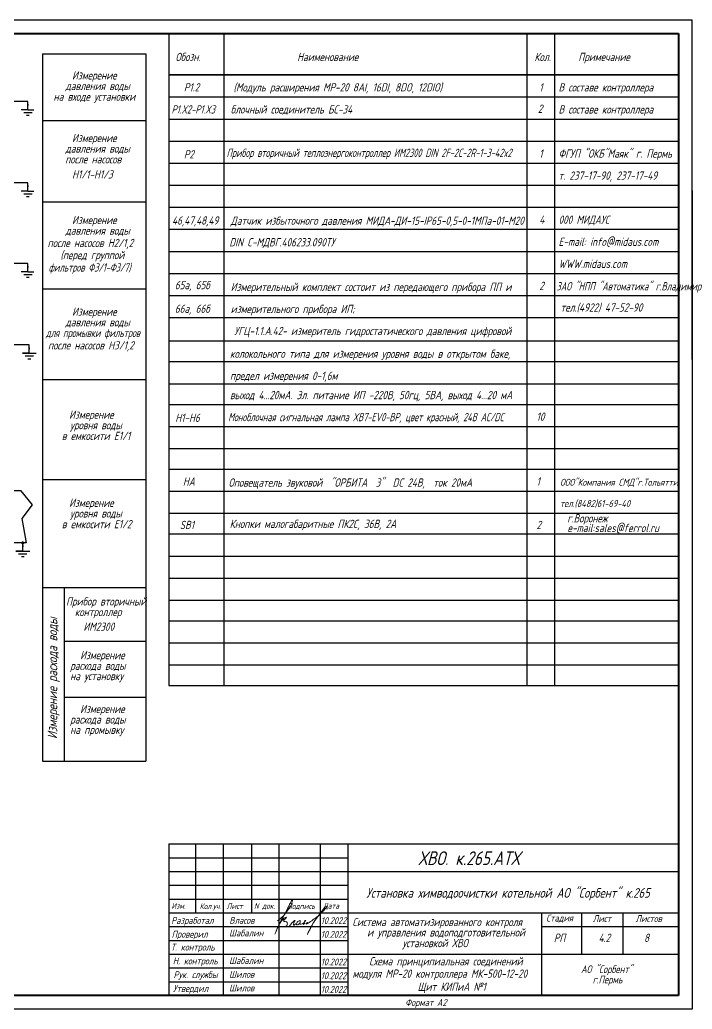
# Model space of a CAD drawing. Header units: millimetres. Extents: x -134 to 738, y -2285 to -279.
# Drawn here: x 345.6 to 589.7, y -637.7 to -278.8 of the extents above; entities that cross this region are included whole.
import ezdxf

# ---------------------------------------------------------------- set-up
doc = ezdxf.new("R2010")
doc.units = ezdxf.units.MM
doc.layers.add('MAIN', color=7, linetype='Continuous', lineweight=50)
doc.layers.add('Текст', color=7, linetype='Continuous', lineweight=50)
doc.layers.add('АСУТП', color=7, linetype='Continuous')
doc.layers.add('проводка', color=184, linetype='Continuous')
doc.styles.add('GOST тип А', font='GOST_A.TTF', dxfattribs={"oblique": 15})
doc.styles.get("Standard").update_dxf_attribs({"font": 'GOST_A.TTF', "oblique": 15})
doc.styles.add('АСУТП', font='GOST_A.TTF', dxfattribs={"oblique": 15})

# ---------------------------------------------------------------- blocks, each defined once
blk = doc.blocks.new('Власов')
at = {"layer": 'проводка', "lineweight": 18}
for points in [[(-0.58, 2.47), (1.27, 4.07), (2.73, 5.82), (3.82, 7.33), (4.64, 9.02), (4.84, 10.28), (4.04, 8.93), (3.16, 7.2), (1.39, 3.86), (0.52, 2.26), (-1.55, -2.37), (-0.72, -0.35), (0.34, 1.8), (1.73, 3.31), (2.62, 3.78), (2.31, 3.3), (1.91, 2.96), (1.61, 2.44), (2.21, 2.21), (2.85, 1.83), (2.99, 1.4), (2.77, 0.75), (2.36, 0.49), (2.18, 0.43), (2.07, 0.4), (1.98, 0.4)], [(3.73, 0.66), (4.37, 1.39), (4.91, 2.01), (5.22, 2.29), (5.78, 2.66), (5.59, 2.28), (5.16, 1.05), (5.19, 0.9), (5.7, 1.1), (6.25, 1.38), (6.27, 1.2), (6.3, 1.02), (7.02, 1.21), (7.63, 2.13), (7.63, 2.52), (6.76, 2.22), (6.42, 1.7)]]:
    blk.add_spline(points, degree=3, dxfattribs=at)
for points, knots in [([(9.73, 1.6), (9.73, 1.6), (10.28, 1.61), (10.33, 1.73), (10.3, 1.95), (10.1, 1.88), (9.94, 1.44), (9.82, 1.2), (10.65, 1.75), (14.06, 4.01), (14.83, 4.98), (18.2, 8.2), (16.58, 7.61), (15.42, 5.89), (12.84, 2.54), (12.14, 1.35), (11.17, -0.37), (10.2, -2.51), (10.72, -1.41), (10.96, -1), (11.17, -0.6), (11.31, -0.38), (11.4, -0.29)], [5.202172, 5.202172, 5.202172, 5.202172, 5.207482, 5.981017, 6.074049, 6.477149, 7.534813, 8.416864, 10.873297, 16.080912, 19.105162, 21.731982, 23.469351, 25.755203, 29.311429, 34.513333, 38.416271, 38.862024, 39.053994, 43.961574, 49.897464, 51.239132, 51.239132, 51.239132, 51.239132]), ([(7.53, 1.66), (7.5, 1.54), (7.54, 1.28), (8.01, 1.24), (8.83, 1.57), (9.1, 2.08), (9.9, 2.69), (9.43, 2.64), (9.3, 2.52), (9.14, 2.21), (9.04, 1.25), (8.71, 1.13), (8.92, 1.39), (9.3, 1.54), (9.6, 1.6)], [0, 0, 0, 0, 0.614094, 1.118723, 1.807789, 3.045572, 4.744461, 5.191863, 5.576495, 6.389957, 8.441618, 9.345517, 10.182193, 10.758393, 10.758393, 10.758393, 10.758393])]:
    blk.add_open_spline(points, degree=3, knots=knots, dxfattribs=at)

msp = doc.modelspace()

# ---------------------------------------------------------------- linework, layer by layer
for p, q in [((353.87, -291.12), (353.87, -547.74)), ((391.43, -291.12), (391.43, -547.74)), ((348.57, -311.45), (350.67, -311.45)), ((348.57, -340.95), (350.67, -340.95)), ((348.57, -370.2), (350.67, -370.2)), ((345.93, -449.5), (350.17, -454.75)), ((350.17, -454.75), (346.42, -459.75)), ((346.42, -459.75), (347.91, -468.5)), ((361.75, -484.73), (361.75, -547.74))]:
    msp.add_line(p, q)
at = {"color": 7}
for p, q in [((353.87, -291.12), (391.43, -291.12)), ((353.87, -315.29), (391.43, -315.29)), ((353.87, -344.87), (391.43, -344.87)), ((353.87, -376.37), (391.43, -376.37)), ((353.87, -409.31), (391.43, -409.31)), ((353.87, -445.61), (391.43, -445.61)), ((353.87, -484.73), (391.43, -484.73)), ((361.75, -504.23), (391.43, -504.23)), ((361.75, -524.48), (391.43, -524.48)), ((353.87, -547.74), (391.43, -547.74))]:
    msp.add_line(p, q, dxfattribs=at)
at = {"linetype": 'Continuous'}
for p, q in [((348.57, -308.45), (342.57, -308.45)), ((348.57, -309.45), (348.57, -309.95)), ((348.57, -337.95), (342.57, -337.95)), ((348.57, -338.95), (348.57, -339.45)), ((348.57, -367.2), (342.57, -367.2)), ((348.57, -368.2), (348.57, -368.7)), ((349.07, -396.75), (343.07, -396.75)), ((349.07, -397.75), (349.07, -398.25)), ((346.71, -468.5), (346.71, -468.5)), ((346.71, -469.5), (346.71, -470))]:
    msp.add_line(p, q, dxfattribs=at)
at = {"color": 7, "linetype": 'Continuous'}
for p, q in [((348.57, -311.45), (348.57, -308.45)), ((348.57, -311.45), (346.07, -311.45)), ((347.07, -312.45), (350.07, -312.45)), ((348.07, -313.45), (349.07, -313.45)), ((348.07, -313.45), (349.07, -313.45)), ((348.57, -340.95), (348.57, -337.95)), ((348.57, -340.95), (346.07, -340.95)), ((347.07, -341.95), (350.07, -341.95)), ((348.07, -342.95), (349.07, -342.95)), ((348.07, -342.95), (349.07, -342.95)), ((348.57, -370.2), (348.57, -367.2)), ((348.57, -370.2), (346.07, -370.2)), ((347.07, -371.2), (350.07, -371.2)), ((348.07, -372.2), (349.07, -372.2)), ((348.07, -372.2), (349.07, -372.2)), ((349.07, -399.75), (349.07, -396.75)), ((346.57, -399.75), (351.57, -399.75)), ((349.07, -399.75), (346.57, -399.75)), ((347.57, -400.75), (350.57, -400.75)), ((348.57, -401.75), (349.57, -401.75)), ((348.57, -401.75), (349.57, -401.75)), ((346.71, -471.5), (346.71, -468.5)), ((344.21, -471.5), (349.21, -471.5)), ((346.71, -471.5), (344.21, -471.5)), ((345.21, -472.5), (348.21, -472.5)), ((346.21, -473.5), (347.21, -473.5)), ((346.21, -473.5), (347.21, -473.5))]:
    msp.add_line(p, q, dxfattribs=at)
at = {"lineweight": 30}
for p, q in [((316.92, -449.5), (345.93, -449.5)), ((347.91, -468.5), (316.92, -468.5))]:
    msp.add_line(p, q, dxfattribs=at)
at = {"color": 0, "linetype": 'ByBlock', "lineweight": 30}
for p, q in [((399.67, -577.72), (399.67, -632.67)), ((535.05, -632.67), (535.05, -602.72)), ((549.67, -617.72), (549.67, -602.72)), ((564.67, -617.72), (564.67, -602.72)), ((535.05, -607.72), (584.67, -607.72))]:
    msp.add_line(p, q, dxfattribs=at)
at = {"color": 0, "linetype": 'Continuous', "lineweight": 30}
for p, q in [((399.67, -577.72), (584.67, -577.72)), ((409.42, -577.72), (409.42, -602.72)), ((419.42, -577.72), (419.42, -632.72)), ((429.67, -577.72), (429.67, -602.72)), ((439.67, -577.72), (439.67, -632.72)), ((454.67, -577.72), (454.67, -632.72)), ((464.67, -577.72), (464.67, -632.72)), ((464.67, -587.72), (584.67, -587.72)), ((399.67, -597.72), (464.67, -597.72)), ((399.67, -602.72), (584.67, -602.72)), ((464.67, -617.72), (584.67, -617.72))]:
    msp.add_line(p, q, dxfattribs=at)
at = {"color": 0, "linetype": 'Continuous'}
for p, q in [((399.67, -582.72), (464.67, -582.72)), ((399.67, -587.72), (464.67, -587.72)), ((399.67, -592.72), (464.67, -592.72)), ((399.67, -607.72), (464.67, -607.72)), ((399.67, -612.72), (464.67, -612.72)), ((399.67, -612.72), (464.67, -612.72)), ((399.67, -617.72), (464.67, -617.72)), ((399.67, -622.72), (464.67, -622.72)), ((399.67, -627.72), (464.67, -627.72))]:
    msp.add_line(p, q, dxfattribs=at)
at = {"lineweight": 50, "ltscale": 0.5}
msp.add_circle((346.71, -468.5), 0.208, dxfattribs=at)
at = {"layer": 'АСУТП', "linetype": 'Continuous'}
for p, q in [((2.32, -278.81), (589.67, -278.81)), ((399.67, -283.81), (584.67, -283.81)), ((584.67, -298.81), (399.67, -298.81)), ((399.67, -306.81), (584.67, -306.81)), ((399.67, -314.81), (584.67, -314.81)), ((399.67, -322.81), (584.67, -322.81)), ((399.67, -330.81), (584.67, -330.81)), ((399.67, -338.81), (584.67, -338.81)), ((589.67, -340.69), (589.67, -637.69)), ((399.67, -346.81), (584.67, -346.81)), ((399.67, -354.81), (584.67, -354.81)), ((399.67, -362.81), (584.67, -362.81)), ((399.67, -370.81), (584.67, -370.81)), ((399.67, -378.81), (584.67, -378.81)), ((399.67, -386.81), (584.67, -386.81)), ((399.67, -395.31), (584.67, -395.31)), ((399.67, -402.81), (584.67, -402.81)), ((399.67, -402.81), (584.67, -402.81)), ((399.67, -410.81), (584.67, -410.81)), ((399.67, -418.31), (584.67, -418.31)), ((399.67, -426.31), (584.67, -426.31)), ((399.67, -434.31), (584.67, -434.31)), ((399.67, -441.81), (584.67, -441.81)), ((399.67, -449.81), (584.67, -449.81)), ((399.67, -457.81), (584.67, -457.81)), ((399.67, -465.31), (584.67, -465.31)), ((399.67, -473.31), (584.67, -473.31)), ((399.67, -473.31), (584.67, -473.31)), ((399.67, -481.31), (584.67, -481.31)), ((399.67, -489.31), (584.67, -489.31)), ((399.67, -496.81), (584.67, -496.81)), ((399.67, -504.81), (584.67, -504.81)), ((399.67, -512.81), (584.67, -512.81)), ((399.67, -520.31), (584.67, -520.31)), ((589.67, -637.69), (2.32, -637.69))]:
    msp.add_line(p, q, dxfattribs=at)
at = {"layer": 'АСУТП', "color": 7, "lineweight": -3}
for p, q in [((2.32, -278.81), (522.84, -278.81)), ((2.32, -278.81), (522.84, -278.81)), ((522.84, -278.81), (589.7, -278.81)), ((522.84, -278.81), (555.17, -278.81)), ((589.7, -402), (589.7, -278.81))]:
    msp.add_line(p, q, dxfattribs=at)
at = {"layer": 'АСУТП', "linetype": 'Continuous', "lineweight": 40}
for p, q in [((22.32, -283.81), (584.67, -283.81)), ((584.67, -283.81), (584.67, -632.69)), ((584.67, -632.69), (22.32, -632.69))]:
    msp.add_line(p, q, dxfattribs=at)
at = {"layer": 'АСУТП', "linetype": 'Continuous', "lineweight": 30}
for p, q in [((399.67, -283.81), (399.67, -520.31)), ((419.67, -283.81), (419.67, -520.31)), ((529.67, -283.81), (529.67, -520.31)), ((539.67, -283.81), (539.67, -520.31)), ((399.67, -298.81), (584.67, -298.81))]:
    msp.add_line(p, q, dxfattribs=at)
at = {"layer": 'АСУТП'}
msp.add_line((22.32, -632.69), (395.26, -632.69), dxfattribs=at)

# ---------------------------------------------------------------- block references
at = {"color": 0, "lineweight": 15}
msp.add_blockref('Власов', (439.78, -608.12, -10), dxfattribs=at)

# ---------------------------------------------------------------- texts
at = {"linetype": 'Continuous', "oblique": 15}
for s, style, p in [('Измерение', 'GOST тип А', (364.58, -300.47)), ('давления воды', 'GOST тип А', (362.2, -304.3)), ('на входе установки', 'GOST тип А', (357.85, -308.19)), ('Измерение', 'GOST тип А', (364.58, -323.17)), ('давления воды', 'GOST тип А', (362.2, -327)), ('после насосов', 'GOST тип А', (362.1, -330.89)), ('Н1/1-Н1/3', 'GOST тип А', (364.6, -336.39)), ('Измерение', 'GOST тип А', (364.58, -352.92)), ('Датчик избыточного давления МИДА-ДИ-15-IP65-0,5-0-1MПа-01-М20', 'GOST тип А', (422.17, -353.18)), ('давления воды', 'GOST тип А', (362.2, -356.75)), ('после насосов Н2/1,2', 'GOST тип А', (355.7, -361.25)), ('(перед группой ', 'GOST тип А', (360.35, -365.64)), ('Измерительный комплект состоит из передающего прибора ПП и ', 'GOST тип А', (422.17, -377.18)), ('Измерение', 'GOST тип А', (364.58, -386.17)), ('измерительного прибора ИП; ', 'GOST тип А', (422.17, -385.18)), ('давления воды', 'GOST тип А', (362.2, -390)), (' УГЦ-1.1.А.42- измеритель гидростатического давления цифровой', 'GOST тип А', (421.92, -393.18)), ('после насосов Н3/1,2', 'GOST тип А', (355.85, -398.39)), ('колокольного типа для измерения уровня воды в открытом баке, ', 'GOST тип А', (421.92, -401.43)), ('предел измерения 0-1,6м', 'GOST тип А', (421.92, -409.43)), ('выход 4...20мА. Эл. питание ИП -220В, 50гц, 5ВА, выход 4...20 мА', 'GOST тип А', (421.92, -416.43)), ('Измерение', 'GOST тип А', (363.51, -423.51)), ('уровня воды ', 'GOST тип А', (363.89, -427.34)), ('в емкосити Е1/1', 'GOST тип А', (360.86, -431.24)), ('НА', 'АСУТП', (404.82, -447.78)), ('Оповещатель звуковой  "ОРБИТА  3"  DC 24В,  ток 20мА', 'GOST тип А', (421.41, -448.15)), ('Измерение', 'GOST тип А', (363.51, -455.51)), ('уровня воды ', 'GOST тип А', (363.89, -459.34)), ('в емкосити Е1/2', 'GOST тип А', (360.86, -463.24)), ('SB1', 'АСУТП', (403.68, -463.53)), ('Прибор вторичный', 'GOST тип А', (362.41, -491.27)), ('контроллер', 'GOST тип А', (365.58, -495.1)), ('ИМ2300', 'GOST тип А', (368.7, -500.43)), ('Измерение', 'GOST тип А', (367.51, -510.76)), ('расхода воды ', 'GOST тип А', (363.89, -514.59)), ('на установку', 'GOST тип А', (363.89, -518.34)), ('Измерение', 'GOST тип А', (367.51, -530.26)), ('расхода воды ', 'GOST тип А', (363.89, -534.09)), ('на промывку', 'GOST тип А', (363.89, -537.84)), ('Щит КИПиА №1', 'GOST тип А', (490.01, -631.03))]:
    msp.add_text(s, height=3, dxfattribs=dict(at, style=style)).set_placement(p)
at = {"linetype": 'Continuous', "style": 'GOST тип А', "oblique": 15, "width": 0.9}
for s, p in [('фильтров Ф3/1-Ф3/7)', (356.1, -370.14)), ('для промывки фильтров', (355.1, -393.89))]:
    msp.add_text(s, height=3, dxfattribs=at).set_placement(p)
at = {"style": 'GOST тип А', "oblique": 15, "width": 0.8}
msp.add_text('ЗАО "НПП "Автоматика" г.Владимир', height=3, dxfattribs=at).set_placement((540.45, -376.96))
at = {"style": 'GOST тип А', "oblique": 15}
msp.add_text('тел.(4922) 47-52-90', height=3, dxfattribs=at).set_placement((541.9, -384.66))
at = {"color": 7, "linetype": 'Continuous', "style": 'GOST тип А', "oblique": 15, "width": 0.9}
msp.add_text('Моноблочная сигнальная лампа XB7-EV0-BP, цвет красный, 24В АС/DC', height=3, dxfattribs=at).set_placement((421.23, -424.42))
at = {"linetype": 'Continuous', "style": 'GOST тип А', "oblique": 15}
msp.add_text('Измерение расхода воды', height=3.5, rotation=90, dxfattribs=at).set_placement((359.2, -539.67))
at = {"color": 7, "linetype": 'Continuous', "oblique": 15}
for s, height, p in [('ХВО. к.265.АТХ', 5, (490.29, -585.42)), ('Установка химводоочистки котельной АО "Сорбент" к.265', 3.5, (471.36, -597.25)), ('Система автоматизированного контроля', 3, (466.36, -607.56)), ('и управления водоподготовительной', 3, (471.69, -611.33)), ('установкой ХВО', 3, (484.45, -615.2)), ('Формат A2', 2.5, (485.53, -636.51))]:
    msp.add_text(s, height=height, dxfattribs=at).set_placement(p)
at = {"color": 0, "linetype": 'Continuous', "oblique": 15}
for s, height, style, p in [('Изм.', 2, 'GOST тип А', (400.67, -601.22)), ('N док.', 2, 'GOST тип А', (430.67, -601.22)), ('Дата', 2, 'GOST тип А', (455.67, -601.22)), ('Разработал', 2.5, 'GOST тип А', (400.58, -606.75)), ('Власов', 2.5, 'GOST тип А', (421.67, -606.7)), ('Проверил', 2.5, 'GOST тип А', (400.74, -611.72)), ('Шабалин', 2.5, 'GOST тип А', (421.57, -611.31)), ('Т. контроль', 2.5, 'GOST тип А', (400.43, -616.41)), ('Н. контроль', 2.5, 'GOST тип А', (401.15, -621.41)), ('Шабалин', 2.5, 'GOST тип А', (421.57, -621.31)), ('Рук. службы', 2.5, 'GOST тип А', (401.43, -626.41)), ('Шилов', 2.5, 'АСУТП', (421.57, -626.29)), ('г.Пермь', 2.8, 'GOST тип А', (553.56, -628.34)), ('Утвердил', 2.5, 'GOST тип А', (401.23, -631.41)), ('Шилов', 2.5, 'GOST тип А', (421.57, -631.26))]:
    msp.add_text(s, height=height, dxfattribs=dict(at, style=style)).set_placement(p)
at = {"color": 7, "style": 'GOST тип А', "oblique": 15}
for s, p in [('Кол.уч.', (410.92, -601.31)), ('Лист', (420.68, -601.31)), ('Подпись', (442.67, -601.31))]:
    msp.add_text(s, height=2, dxfattribs=at).set_placement(p)
at = {"color": 0, "linetype": 'Continuous', "style": 'АСУТП', "oblique": 15, "width": 0.9}
for p in [(454.89, -606.79), (454.89, -611.79), (454.89, -621.79), (454.89, -626.79), (454.89, -631.76)]:
    msp.add_text('10.2022', height=2.5, dxfattribs=at).set_placement(p)
at = {"color": 7, "linetype": 'Continuous', "style": 'GOST тип А', "oblique": 15}
for s, height, p in [('Стадия', 2.5, (536.67, -605.88)), ('Лист', 2.5, (553.61, -606.07)), ('Листов ', 2.5, (569.12, -606.07)), ('АО "Сорбент"', 2.8, (549.32, -624.58))]:
    msp.add_text(s, height=height, dxfattribs=at).set_placement(p)
at = {"layer": 'MAIN', "color": 7, "linetype": 'Continuous', "lineweight": -3, "style": 'GOST тип А', "oblique": 15}
for s, height, p in [('Н1-Н6', 3, (402.04, -424.66)), ('ООО"Компания СМД"г.Тольятти', 2.5, (541.74, -447.8)), ('г.Воронеж', 3, (544.35, -461.11)), ('Кнопки малогабаритные ПК2С, 36В, 2А', 3, (421.8, -463.14)), ('e-mail:sales@ferrol.ru', 3, (544.35, -464.62)), ('Схема принципиальная соединений  ', 3, (472.44, -621.78)), ('модуля МР-20 контроллера МК-500-12-20', 3, (466.38, -626.28))]:
    msp.add_text(s, height=height, dxfattribs=at).set_placement(p)
at = {"layer": 'MAIN', "color": 7, "linetype": 'Continuous', "lineweight": -3, "style": 'GOST тип А', "oblique": 15, "width": 0.95}
msp.add_text('  тел.(8482)61-69-40', height=2.5, dxfattribs=at).set_placement((538.89, -455.5))
at = {"layer": 'АСУТП', "linetype": 'Continuous', "style": 'АСУТП', "oblique": 15}
for s, p in [('Обозн.', (402.14, -293.77)), ('Наименование', (446.29, -293.77)), ('Кол.', (532.42, -293.77)), ('Примечание', (548.35, -293.77)), ('Р1.2', (405.17, -304.81)), ('(Модуль расширения МР-20 8AI, 16DI, 8DO, 12DIO)', (423.17, -304.81)), ('1', (534.17, -304.81)), ('В составе контроллера', (541.17, -304.81)), ('блочный соединитель БС-34', (422.17, -312.81)), ('2', (533.67, -312.56)), ('В составе контроллера', (541.17, -312.81)), ('Р2', (405.17, -329.1)), ('1', (534.17, -328.81)), ('ФГУП "ОКБ"Маяк" г. Пермь', (541.17, -328.81)), ('т. 237-17-90, 237-17-49', (541.17, -336.81)), ('46,47,48,49', (400.9, -353.1)), ('4', (534.17, -352.81)), ('000 МИДАУС', (541.17, -352.81)), ('Е-mail: info@midaus.com', (541.17, -360.81)), ('WWW.midaus.com', (541.17, -368.81)), ('65а, 65б', (401.89, -376.55)), ('2', (534.17, -376.81)), ('66а, 66б', (401.89, -385.1)), ('10', (533.17, -424.25)), ('1', (533.17, -447.78)), ('2', (533.17, -463.53))]:
    msp.add_text(s, height=3, dxfattribs=at).set_placement(p)
for s, width, p in [('Р1.X2-Р1.X3', 0.8, (400.7, -312.81)), ('Прибор вторичный теплоэнергоконтроллер ИМ2300 DIN 2F-2C-2R-1-3-42x2', 0.9, (420.67, -328.56))]:
    msp.add_text(s, height=3, dxfattribs=dict(at, width=width)).set_placement(p)
at = {"layer": 'АСУТП', "linetype": 'Continuous', "lineweight": -3, "style": 'АСУТП', "oblique": 15}
msp.add_text('DIN C-МДВГ.406233.090ТУ ', height=3, dxfattribs=at).set_placement((421.67, -360.99))
at = {"layer": 'Текст', "color": 7, "lineweight": -3, "style": 'GOST тип А', "oblique": 15}
for s, p in [('РП', (539.47, -613.29, 10)), ('4.2', (555.72, -613.29, 10)), ('8', (572.22, -613.29, 10))]:
    msp.add_text(s, height=3, dxfattribs=at).set_placement(p)

doc.saveas('drawing.dxf')
